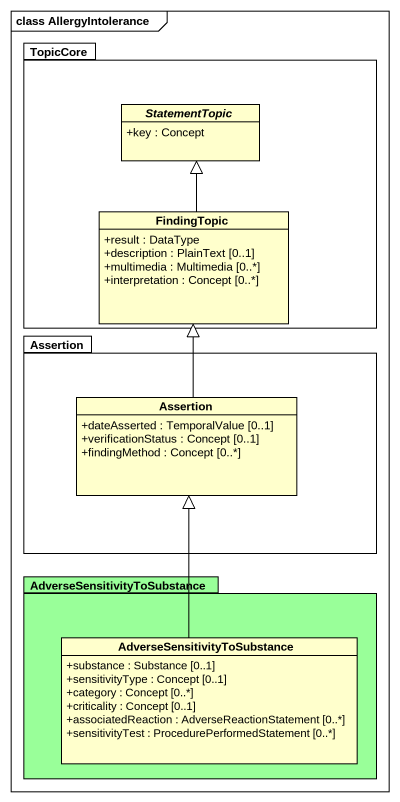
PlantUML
@startuml
mainframe class AllergyIntolerance
hide circle
hide empty members
skinparam classAttributeIconSize 0
package TopicCore {
  abstract class StatementTopic {
    +key : Concept
  }
  class FindingTopic {
    +result : DataType
    +description : PlainText [0..1]
    +multimedia : Multimedia [0..*]
    +interpretation : Concept [0..*]
  }
}
package Assertion {
  class "Assertion" as Assertion_2 {
    +dateAsserted : TemporalValue [0..1]
    +verificationStatus : Concept [0..1]
    +findingMethod : Concept [0..*]
  }
}
package "AdverseSensitivityToSubstance" as AdverseSensitivityToSubstanc #99FF99 {
  class "AdverseSensitivityToSubstance" as AdverseSensitivityToSubstanc_2 {
    +substance : Substance [0..1]
    +sensitivityType : Concept [0..1]
    +category : Concept [0..*]
    +criticality : Concept [0..1]
    +associatedReaction : AdverseReactionStatement [0..*]
    +sensitivityTest : ProcedurePerformedStatement [0..*]
  }
}
FindingTopic -up-|> StatementTopic
Assertion_2 -up-|> FindingTopic
AdverseSensitivityToSubstanc_2 -up-|> Assertion_2
@enduml
